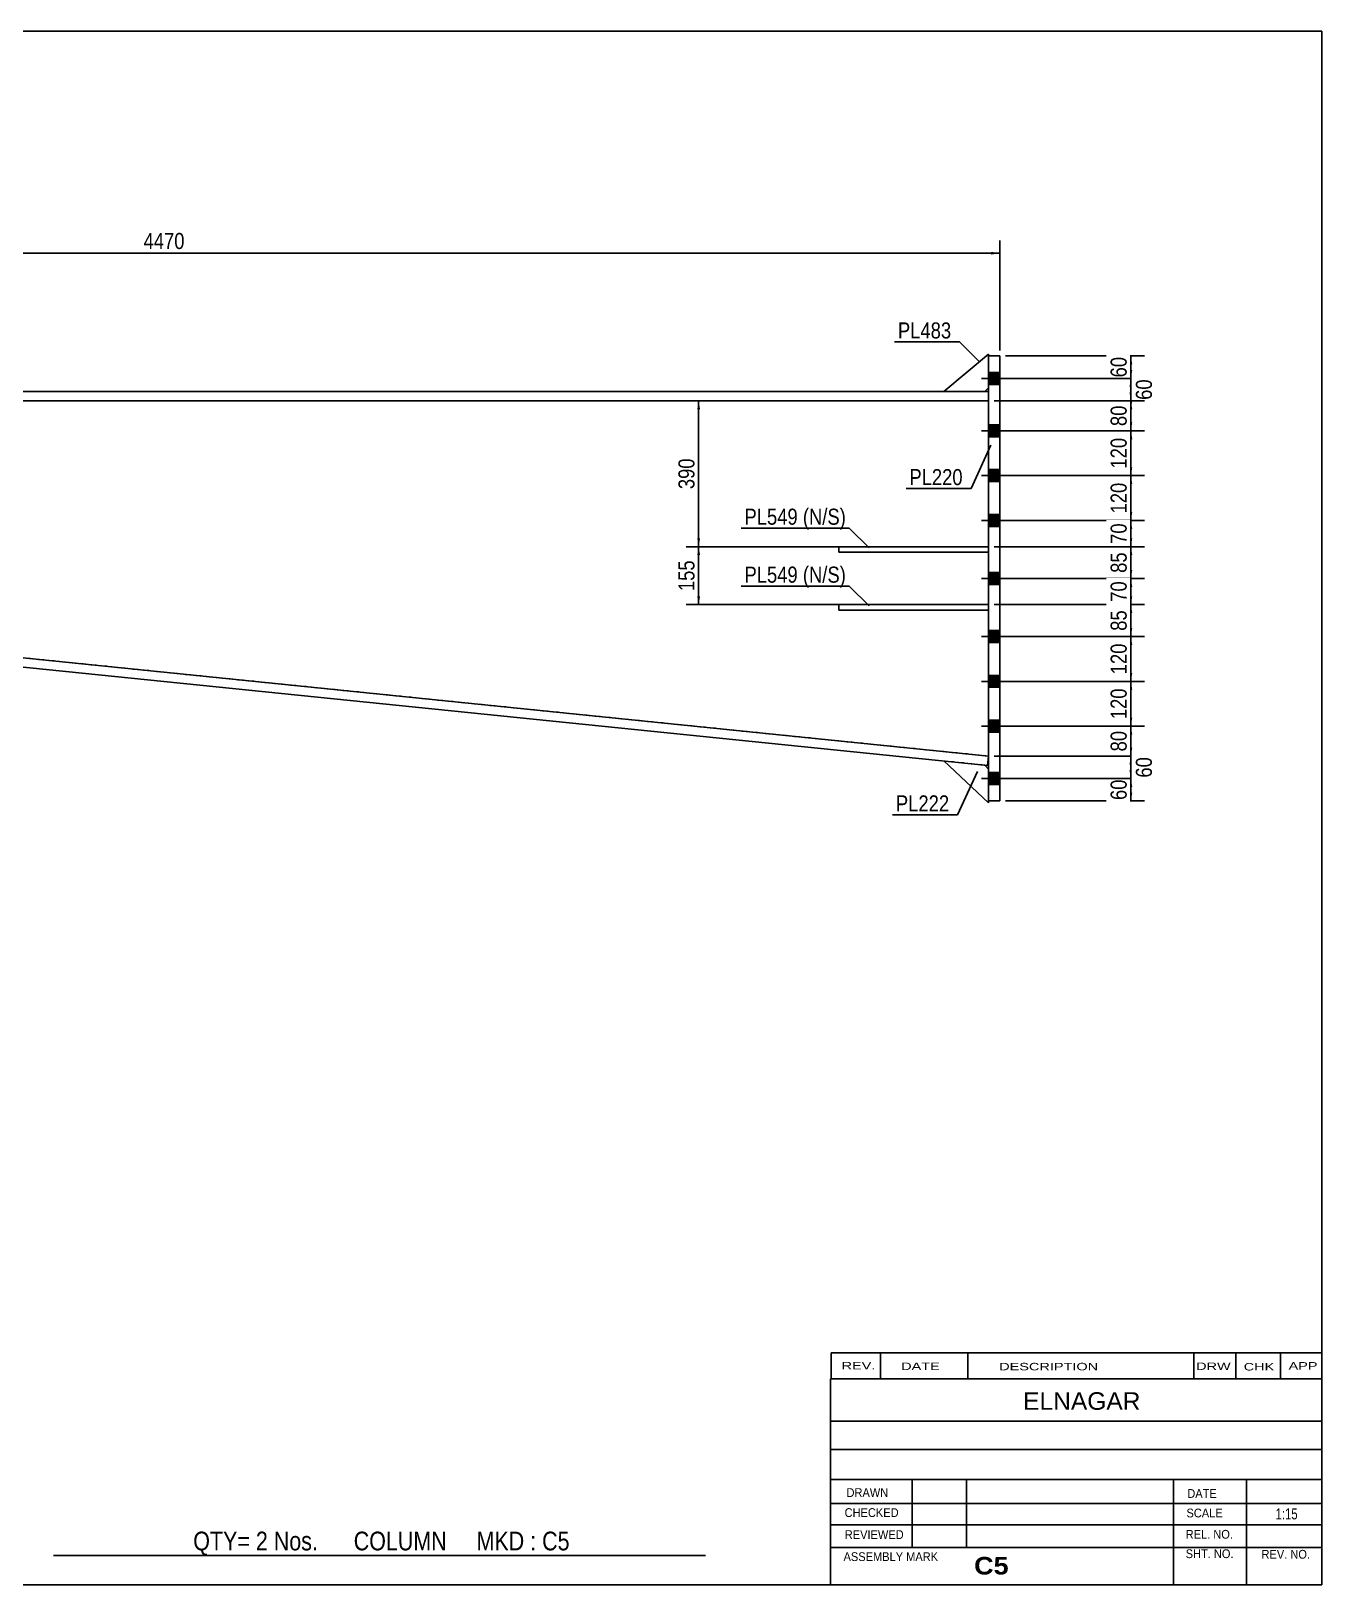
# Model space of a CAD drawing. Header units: millimetres. Extents: x -196 to 206, y -148 to 129.
# Drawn here: x -23.7 to 206.4, y -147.7 to 129.3 of the extents above; entities that cross this region are included whole.
import ezdxf

# ---------------------------------------------------------------- set-up
doc = ezdxf.new("R2010")
doc.units = ezdxf.units.MM
doc.linetypes.add('DXK_LINE_DOT1', pattern=[1.8814, 0.9407, -0.9407])
doc.styles.add('Arial', font='ARIAL.TTF', dxfattribs={"height": 0.2})
doc.styles.add('Arial Bold', font='ARIALBD.TTF', dxfattribs={"height": 0.2})
doc.styles.add('Arial Narrow', font='ARIALN.TTF', dxfattribs={"height": 0.2})

# ---------------------------------------------------------------- blocks, each defined once
blk = doc.blocks.new('Unknown-627312065-1209')
at = {"color": 5, "linetype": 'Continuous'}
for p, q in [((206.43, 129.25), (-193.57, 129.25)), ((-193.57, 129.25), (-193.57, -147.75)), ((206.43, -147.75), (206.43, 129.25)), ((-193.57, -147.75), (206.43, -147.75))]:
    blk.add_line(p, q, dxfattribs=at)
at = {"color": 174, "linetype": 'Continuous', "style": 'Arial'}
blk.add_text('Tekla structures', height=1.9102, rotation=90, dxfattribs=at).set_placement((-194.07, -147.25))
blk = doc.blocks.new('Part-627312065-1408 - 1261')
at = {"color": 2, "linetype": 'Continuous'}
for p, q in [((120.33, 36.33), (120.33, 37.33)), ((120.33, 37.33), (147, 37.33)), ((120.33, 36.33), (147, 36.33))]:
    blk.add_line(p, q, dxfattribs=at)
blk = doc.blocks.new('Part-627312065-1376 - 1261')
at = {"color": 7, "linetype": 'DXK_LINE_DOT1'}
for p, q in [((120.33, 26), (120.33, 27)), ((120.33, 27), (147, 27)), ((120.33, 26), (147, 26))]:
    blk.add_line(p, q, dxfattribs=at)
blk = doc.blocks.new('Part-627312065-1540 - 1261')
at = {"color": 2, "linetype": 'Continuous'}
for p, q in [((147, 71.33), (149, 71.33)), ((147, -8), (147, 71.33)), ((149, 71.33), (149, -8)), ((149, -8), (147, -8))]:
    blk.add_line(p, q, dxfattribs=at)
blk = doc.blocks.new('Part-627312065-1354 - 1261')
at = {"color": 7, "linetype": 'DXK_LINE_DOT1'}
for p, q in [((-147.67, 63.33), (-147.67, 30)), ((-147.67, 63.33), (147, 63.33)), ((147, 63.33), (147, 0)), ((147, 0), (-147.47, 29.98))]:
    blk.add_line(p, q, dxfattribs=at)
at = {"color": 2, "linetype": 'Continuous'}
blk.add_line((-147.67, 30), (-147.47, 29.98), dxfattribs=at)
blk = doc.blocks.new('Bolt-627312065-1338 - 1261')
at = {"linetype": 'Continuous'}
for points in [[(147, 68.4), (147, 66.27), (149, 66.27), (149, 68.4)], [(147, 68.4), (147, 66.27), (149, 66.27), (149, 68.4)], [(147, 59.07), (147, 56.93), (149, 56.93), (149, 59.07)], [(147, 59.07), (147, 56.93), (149, 56.93), (149, 59.07)], [(147, 51.07), (147, 48.93), (149, 48.93), (149, 51.07)], [(147, 51.07), (147, 48.93), (149, 48.93), (149, 51.07)], [(147, 43.07), (147, 40.93), (149, 40.93), (149, 43.07)], [(147, 43.07), (147, 40.93), (149, 40.93), (149, 43.07)], [(147, 32.73), (147, 30.6), (149, 30.6), (149, 32.73)], [(147, 32.73), (147, 30.6), (149, 30.6), (149, 32.73)], [(147, 22.4), (147, 20.27), (149, 20.27), (149, 22.4)], [(147, 22.4), (147, 20.27), (149, 20.27), (149, 22.4)], [(147, 14.4), (147, 12.27), (149, 12.27), (149, 14.4)], [(147, 14.4), (147, 12.27), (149, 12.27), (149, 14.4)], [(147, 6.4), (147, 4.27), (149, 4.27), (149, 6.4)], [(147, 6.4), (147, 4.27), (149, 4.27), (149, 6.4)], [(147, -2.93), (147, -5.07), (149, -5.07), (149, -2.93)], [(147, -2.93), (147, -5.07), (149, -5.07), (149, -2.93)]]:
    blk.add_hatch(color=3, dxfattribs=at).paths.add_polyline_path(points)
at = {"color": 3, "linetype": 'Continuous'}
for p, q in [((145.73, 67.33), (153.67, 67.33)), ((145.73, 67.33), (153.67, 67.33)), ((147, 68.4), (149, 68.4)), ((147, 68.4), (149, 68.4)), ((147, 66.27), (149, 66.27)), ((147, 66.27), (149, 66.27)), ((147, 59.07), (149, 59.07)), ((147, 59.07), (149, 59.07)), ((145.73, 58), (153.67, 58)), ((145.73, 58), (153.67, 58)), ((147, 56.93), (149, 56.93)), ((147, 56.93), (149, 56.93)), ((145.73, 50), (153.67, 50)), ((145.73, 50), (153.67, 50)), ((147, 51.07), (149, 51.07)), ((147, 51.07), (149, 51.07)), ((147, 48.93), (149, 48.93)), ((147, 48.93), (149, 48.93)), ((145.73, 42), (153.67, 42)), ((145.73, 42), (153.67, 42)), ((147, 43.07), (149, 43.07)), ((147, 43.07), (149, 43.07)), ((147, 40.93), (149, 40.93)), ((147, 40.93), (149, 40.93)), ((145.73, 31.67), (153.67, 31.67)), ((145.73, 31.67), (153.67, 31.67)), ((147, 32.73), (149, 32.73)), ((147, 32.73), (149, 32.73)), ((147, 30.6), (149, 30.6)), ((147, 30.6), (149, 30.6)), ((147, 22.4), (149, 22.4)), ((147, 22.4), (149, 22.4)), ((145.73, 21.33), (153.67, 21.33)), ((145.73, 21.33), (153.67, 21.33)), ((147, 20.27), (149, 20.27)), ((147, 20.27), (149, 20.27)), ((147, 14.4), (149, 14.4)), ((147, 14.4), (149, 14.4)), ((145.73, 13.33), (153.67, 13.33)), ((145.73, 13.33), (153.67, 13.33)), ((147, 12.27), (149, 12.27)), ((147, 12.27), (149, 12.27)), ((147, 6.4), (149, 6.4)), ((147, 6.4), (149, 6.4)), ((145.73, 5.33), (153.67, 5.33)), ((145.73, 5.33), (153.67, 5.33)), ((147, 4.27), (149, 4.27)), ((147, 4.27), (149, 4.27)), ((145.73, -4), (153.67, -4)), ((145.73, -4), (153.67, -4)), ((147, -2.93), (149, -2.93)), ((147, -2.93), (149, -2.93)), ((147, -5.07), (149, -5.07)), ((147, -5.07), (149, -5.07))]:
    blk.add_line(p, q, dxfattribs=at)
blk = doc.blocks.new('Part-627312065-1398 - 1261')
at = {"color": 2, "linetype": 'Continuous'}
for p, q in [((120.33, 26), (120.33, 27)), ((120.33, 27), (147, 27)), ((120.33, 26), (147, 26))]:
    blk.add_line(p, q, dxfattribs=at)
blk = doc.blocks.new('Part-627312065-1403 - 1261')
at = {"color": 7, "linetype": 'DXK_LINE_DOT1'}
for p, q in [((120.33, 36.33), (120.33, 37.33)), ((120.33, 37.33), (147, 37.33)), ((120.33, 36.33), (147, 36.33))]:
    blk.add_line(p, q, dxfattribs=at)
blk = doc.blocks.new('Part-627312065-1452 - 1261')
at = {"color": 2, "linetype": 'Continuous'}
for p, q in [((-147.47, 29.98), (-147.64, 28.32)), ((-147.64, 28.32), (146.83, -1.66)), ((-147.47, 29.98), (147, 0)), ((147, 0), (146.83, -1.66))]:
    blk.add_line(p, q, dxfattribs=at)
blk = doc.blocks.new('Part-627312065-1474 - 1261')
at = {"color": 2, "linetype": 'Continuous'}
for p, q in [((-147.67, 65), (-147.67, 63.33)), ((-147.67, 65), (147, 65)), ((147, 65), (147, 63.33)), ((-147.67, 63.33), (147, 63.33))]:
    blk.add_line(p, q, dxfattribs=at)
blk = doc.blocks.new('Part-627312065-1496 - 1261')
at = {"color": 2, "linetype": 'Continuous'}
for p, q in [((147, -8.34), (139.04, -0.86)), ((147, -2.34), (146.34, -1.61)), ((147, -8.34), (147, -8))]:
    blk.add_line(p, q, dxfattribs=at)
at = {"color": 7, "linetype": 'DXK_LINE_DOT1'}
for p, q in [((146.34, -1.61), (139.04, -0.86)), ((147, -8), (147, -2.34))]:
    blk.add_line(p, q, dxfattribs=at)
blk = doc.blocks.new('Part-627312065-1518 - 1261')
at = {"color": 2, "linetype": 'Continuous'}
for p, q in [((147, 71.67), (139, 65)), ((147, 71.67), (147, 71.33)), ((146.33, 65), (147, 65.67))]:
    blk.add_line(p, q, dxfattribs=at)
at = {"color": 7, "linetype": 'DXK_LINE_DOT1'}
for p, q in [((147, 65.67), (147, 71.33)), ((139, 65), (146.33, 65))]:
    blk.add_line(p, q, dxfattribs=at)
blk = doc.blocks.new('StraightDimension-627312065-5579 - 1261')
at = {"linetype": 'Continuous'}
for points in [[(172.12, -5.5), (172.37, -4), (172.62, -5.5)], [(172.62, -6.5), (172.37, -8), (172.12, -6.5)]]:
    blk.add_hatch(color=7, dxfattribs=at).paths.add_polyline_path(points)
at = {"color": 7, "linetype": 'Continuous'}
for p, q in [((148, -4), (174.77, -4)), ((172.37, -8), (172.37, -4)), ((150, -8), (174.77, -8))]:
    blk.add_line(p, q, dxfattribs=at)
at = {"color": 0}
blk.add_wipeout([(172.22, -3.57), (168.02, -3.57), (168.02, -8.43), (172.22, -8.43)], dxfattribs=at)
at = {"color": 3, "style": 'Arial Narrow'}
blk.add_text('60', height=2.863, rotation=90.0002, dxfattribs=at).set_placement((171.62, -7.83))
blk = doc.blocks.new('StraightDimension-627312065-5574 - 1261')
at = {"linetype": 'Continuous'}
for points in [[(172.12, 25.5), (172.37, 27), (172.62, 25.5)], [(172.62, 22.83), (172.37, 21.33), (172.12, 22.83)]]:
    blk.add_hatch(color=7, dxfattribs=at).paths.add_polyline_path(points)
at = {"color": 7, "linetype": 'Continuous'}
for p, q in [((148, 27), (174.77, 27)), ((172.37, 21.33), (172.37, 27)), ((148, 21.33), (174.77, 21.33))]:
    blk.add_line(p, q, dxfattribs=at)
at = {"color": 0}
blk.add_wipeout([(172.22, 26.59), (168.02, 26.59), (168.02, 21.74), (172.22, 21.74)], dxfattribs=at)
at = {"color": 3, "style": 'Arial Narrow'}
blk.add_text('85', height=2.863, rotation=90.0002, dxfattribs=at).set_placement((171.62, 22.34))
blk = doc.blocks.new('StraightDimension-627312065-5576 - 1261')
at = {"linetype": 'Continuous'}
for points in [[(172.12, 11.83), (172.37, 13.33), (172.62, 11.83)], [(172.62, 6.84), (172.37, 5.34), (172.12, 6.84)]]:
    blk.add_hatch(color=7, dxfattribs=at).paths.add_polyline_path(points)
at = {"color": 7, "linetype": 'Continuous'}
for p, q in [((148, 13.33), (174.77, 13.33)), ((172.37, 5.34), (172.37, 13.33)), ((148, 5.34), (174.77, 5.34))]:
    blk.add_line(p, q, dxfattribs=at)
at = {"color": 0}
blk.add_wipeout([(172.22, 12.68), (168.02, 12.68), (168.02, 5.99), (172.22, 5.99)], dxfattribs=at)
at = {"color": 3, "style": 'Arial Narrow'}
blk.add_text('120', height=2.863, rotation=90.0002, dxfattribs=at).set_placement((171.62, 6.59))
blk = doc.blocks.new('StraightDimension-627312065-5566 - 1261')
at = {"linetype": 'Continuous'}
for points in [[(172.12, 69.83), (172.37, 71.33), (172.62, 69.83)], [(172.62, 68.83), (172.37, 67.33), (172.12, 68.83)]]:
    blk.add_hatch(color=7, dxfattribs=at).paths.add_polyline_path(points)
at = {"color": 7, "linetype": 'Continuous'}
for p, q in [((150, 71.33), (174.77, 71.33)), ((172.37, 67.33), (172.37, 71.33)), ((148, 67.33), (174.77, 67.33))]:
    blk.add_line(p, q, dxfattribs=at)
at = {"color": 0}
blk.add_wipeout([(172.22, 71.76), (168.02, 71.76), (168.02, 66.91), (172.22, 66.91)], dxfattribs=at)
at = {"color": 3, "style": 'Arial Narrow'}
blk.add_text('60', height=2.863, rotation=90.0002, dxfattribs=at).set_placement((171.62, 67.51))
blk = doc.blocks.new('StraightDimension-627312065-5575 - 1261')
at = {"linetype": 'Continuous'}
for points in [[(172.12, 19.83), (172.37, 21.33), (172.62, 19.83)], [(172.62, 14.83), (172.37, 13.33), (172.12, 14.83)]]:
    blk.add_hatch(color=7, dxfattribs=at).paths.add_polyline_path(points)
at = {"color": 7, "linetype": 'Continuous'}
for p, q in [((148, 21.33), (174.77, 21.33)), ((172.37, 13.33), (172.37, 21.33)), ((148, 13.33), (174.77, 13.33))]:
    blk.add_line(p, q, dxfattribs=at)
at = {"color": 0}
blk.add_wipeout([(172.22, 20.68), (168.02, 20.68), (168.02, 13.99), (172.22, 13.99)], dxfattribs=at)
at = {"color": 3, "style": 'Arial Narrow'}
blk.add_text('120', height=2.863, rotation=90.0002, dxfattribs=at).set_placement((171.62, 14.59))
blk = doc.blocks.new('StraightDimension-627312065-5567 - 1261')
at = {"linetype": 'Continuous'}
for points in [[(172.12, 65.83), (172.37, 67.33), (172.62, 65.83)], [(172.62, 64.83), (172.37, 63.33), (172.12, 64.83)]]:
    blk.add_hatch(color=7, dxfattribs=at).paths.add_polyline_path(points)
at = {"color": 7, "linetype": 'Continuous'}
for p, q in [((148, 67.33), (174.62, 67.33)), ((172.37, 63.33), (172.37, 67.33)), ((148, 63.33), (174.62, 63.33))]:
    blk.add_line(p, q, dxfattribs=at)
at = {"color": 0}
blk.add_wipeout([(176.72, 67.76), (172.52, 67.76), (172.52, 62.91), (176.72, 62.91)], dxfattribs=at)
at = {"color": 3, "style": 'Arial Narrow'}
blk.add_text('60', height=2.863, rotation=90.0002, dxfattribs=at).set_placement((176.12, 63.51))
blk = doc.blocks.new('StraightDimension-627312065-5568 - 1261')
at = {"linetype": 'Continuous'}
for points in [[(172.12, 61.83), (172.37, 63.33), (172.62, 61.83)], [(172.62, 59.5), (172.37, 58), (172.12, 59.5)]]:
    blk.add_hatch(color=7, dxfattribs=at).paths.add_polyline_path(points)
at = {"color": 7, "linetype": 'Continuous'}
for p, q in [((148, 63.33), (174.77, 63.33)), ((172.37, 58), (172.37, 63.33)), ((148.67, 58), (174.77, 58))]:
    blk.add_line(p, q, dxfattribs=at)
at = {"color": 0}
blk.add_wipeout([(172.22, 63.09), (168.02, 63.09), (168.02, 58.24), (172.22, 58.24)], dxfattribs=at)
at = {"color": 3, "style": 'Arial Narrow'}
blk.add_text('80', height=2.863, rotation=90.0002, dxfattribs=at).set_placement((171.62, 58.84))
blk = doc.blocks.new('StraightDimension-627312065-5569 - 1261')
at = {"linetype": 'Continuous'}
for points in [[(172.12, 56.5), (172.37, 58), (172.62, 56.5)], [(172.62, 51.5), (172.37, 50), (172.12, 51.5)]]:
    blk.add_hatch(color=7, dxfattribs=at).paths.add_polyline_path(points)
at = {"color": 7, "linetype": 'Continuous'}
for p, q in [((148.67, 58), (174.77, 58)), ((172.37, 50), (172.37, 58)), ((148, 50), (174.77, 50))]:
    blk.add_line(p, q, dxfattribs=at)
at = {"color": 0}
blk.add_wipeout([(172.22, 57.34), (168.02, 57.34), (168.02, 50.66), (172.22, 50.66)], dxfattribs=at)
at = {"color": 3, "style": 'Arial Narrow'}
blk.add_text('120', height=2.863, rotation=90.0002, dxfattribs=at).set_placement((171.62, 51.26))
blk = doc.blocks.new('StraightDimension-627312065-5570 - 1261')
at = {"linetype": 'Continuous'}
for points in [[(172.12, 48.5), (172.37, 50), (172.62, 48.5)], [(172.62, 43.5), (172.37, 42), (172.12, 43.5)]]:
    blk.add_hatch(color=7, dxfattribs=at).paths.add_polyline_path(points)
at = {"color": 7, "linetype": 'Continuous'}
for p, q in [((148, 50), (174.77, 50)), ((172.37, 42), (172.37, 50)), ((148, 42), (174.77, 42))]:
    blk.add_line(p, q, dxfattribs=at)
at = {"color": 0}
blk.add_wipeout([(172.22, 49.34), (168.02, 49.34), (168.02, 42.66), (172.22, 42.66)], dxfattribs=at)
at = {"color": 3, "style": 'Arial Narrow'}
blk.add_text('120', height=2.863, rotation=90.0002, dxfattribs=at).set_placement((171.62, 43.26))
blk = doc.blocks.new('StraightDimension-627312065-5571 - 1261')
at = {"linetype": 'Continuous'}
for points in [[(172.12, 40.5), (172.37, 42), (172.62, 40.5)], [(172.62, 38.83), (172.37, 37.33), (172.12, 38.83)]]:
    blk.add_hatch(color=7, dxfattribs=at).paths.add_polyline_path(points)
at = {"color": 7, "linetype": 'Continuous'}
for p, q in [((148, 42), (174.77, 42)), ((172.37, 37.33), (172.37, 42)), ((148, 37.33), (174.77, 37.33))]:
    blk.add_line(p, q, dxfattribs=at)
at = {"color": 0}
blk.add_wipeout([(172.22, 42.09), (168.02, 42.09), (168.02, 37.24), (172.22, 37.24)], dxfattribs=at)
at = {"color": 3, "style": 'Arial Narrow'}
blk.add_text('70', height=2.863, rotation=90.0002, dxfattribs=at).set_placement((171.62, 37.84))
blk = doc.blocks.new('StraightDimension-627312065-5572 - 1261')
at = {"linetype": 'Continuous'}
for points in [[(172.12, 35.83), (172.37, 37.33), (172.62, 35.83)], [(172.62, 33.17), (172.37, 31.67), (172.12, 33.17)]]:
    blk.add_hatch(color=7, dxfattribs=at).paths.add_polyline_path(points)
at = {"color": 7, "linetype": 'Continuous'}
for p, q in [((148, 37.33), (174.77, 37.33)), ((172.37, 31.67), (172.37, 37.33)), ((148, 31.67), (174.77, 31.67))]:
    blk.add_line(p, q, dxfattribs=at)
at = {"color": 0}
blk.add_wipeout([(172.22, 36.93), (168.02, 36.93), (168.02, 32.07), (172.22, 32.07)], dxfattribs=at)
at = {"color": 3, "style": 'Arial Narrow'}
blk.add_text('85', height=2.863, rotation=90.0002, dxfattribs=at).set_placement((171.62, 32.67))
blk = doc.blocks.new('StraightDimension-627312065-5573 - 1261')
at = {"linetype": 'Continuous'}
for points in [[(172.12, 30.17), (172.37, 31.67), (172.62, 30.17)], [(172.62, 28.5), (172.37, 27), (172.12, 28.5)]]:
    blk.add_hatch(color=7, dxfattribs=at).paths.add_polyline_path(points)
at = {"color": 7, "linetype": 'Continuous'}
for p, q in [((148, 31.67), (174.77, 31.67)), ((172.37, 27), (172.37, 31.67)), ((148, 27), (174.77, 27))]:
    blk.add_line(p, q, dxfattribs=at)
at = {"color": 0}
blk.add_wipeout([(172.22, 31.76), (168.02, 31.76), (168.02, 26.91), (172.22, 26.91)], dxfattribs=at)
at = {"color": 3, "style": 'Arial Narrow'}
blk.add_text('70', height=2.863, rotation=90.0002, dxfattribs=at).set_placement((171.62, 27.51))
blk = doc.blocks.new('StraightDimension-627312065-5577 - 1261')
at = {"linetype": 'Continuous'}
for points in [[(172.12, 3.84), (172.37, 5.34), (172.62, 3.84)], [(172.62, 1.5), (172.37, 0), (172.12, 1.5)]]:
    blk.add_hatch(color=7, dxfattribs=at).paths.add_polyline_path(points)
at = {"color": 7, "linetype": 'Continuous'}
for p, q in [((148, 5.34), (174.77, 5.34)), ((172.37, 0), (172.37, 5.34)), ((148, 0), (174.77, 0))]:
    blk.add_line(p, q, dxfattribs=at)
at = {"color": 0}
blk.add_wipeout([(172.22, 5.1), (168.02, 5.1), (168.02, 0.24), (172.22, 0.24)], dxfattribs=at)
at = {"color": 3, "style": 'Arial Narrow'}
blk.add_text('80', height=2.863, rotation=90.0002, dxfattribs=at).set_placement((171.62, 0.84))
blk = doc.blocks.new('StraightDimension-627312065-5578 - 1261')
at = {"linetype": 'Continuous'}
for points in [[(172.12, -1.5), (172.37, 0), (172.62, -1.5)], [(172.62, -2.5), (172.37, -4), (172.12, -2.5)]]:
    blk.add_hatch(color=7, dxfattribs=at).paths.add_polyline_path(points)
at = {"color": 7, "linetype": 'Continuous'}
for p, q in [((148, 0), (174.62, 0)), ((172.37, -4), (172.37, 0)), ((148, -4), (174.62, -4))]:
    blk.add_line(p, q, dxfattribs=at)
at = {"color": 0}
blk.add_wipeout([(176.72, 0.43), (172.52, 0.43), (172.52, -4.43), (176.72, -4.43)], dxfattribs=at)
at = {"color": 3, "style": 'Arial Narrow'}
blk.add_text('60', height=2.863, rotation=90.0002, dxfattribs=at).set_placement((176.12, -3.83))
blk = doc.blocks.new('StraightDimension-627312065-5742 - 1261')
at = {"linetype": 'Continuous'}
for points in [[(-147.5, 89.4), (-149, 89.65), (-147.5, 89.9)], [(147.5, 89.9), (149, 89.65), (147.5, 89.4)]]:
    blk.add_hatch(color=7, dxfattribs=at).paths.add_polyline_path(points)
at = {"color": 7, "linetype": 'Continuous'}
for p, q in [((-149, 67), (-149, 91.9)), ((149, 72.33), (149, 91.9)), ((-149, 89.65), (149, 89.65))]:
    blk.add_line(p, q, dxfattribs=at)
at = {"color": 0}
blk.add_wipeout([(4.26, 89.8), (4.26, 94), (-4.26, 94), (-4.26, 89.8)], dxfattribs=at)
at = {"color": 3, "style": 'Arial Narrow'}
blk.add_text('4470', height=2.863, dxfattribs=at).set_placement((-3.66, 90.4))
blk = doc.blocks.new('StraightDimension-627312065-5769 - 1261')
at = {"linetype": 'Continuous'}
for points in [[(95.06, 61.83), (95.31, 63.33), (95.56, 61.83)], [(95.56, 38.83), (95.31, 37.33), (95.06, 38.83)]]:
    blk.add_hatch(color=7, dxfattribs=at).paths.add_polyline_path(points)
at = {"color": 7, "linetype": 'Continuous'}
for p, q in [((128.74, 63.33), (93.06, 63.33)), ((95.31, 37.33), (95.31, 63.33)), ((128.74, 37.33), (93.06, 37.33))]:
    blk.add_line(p, q, dxfattribs=at)
at = {"color": 0}
blk.add_wipeout([(95.16, 53.68), (90.96, 53.68), (90.96, 46.99), (95.16, 46.99)], dxfattribs=at)
at = {"color": 3, "style": 'Arial Narrow'}
blk.add_text('390', height=2.863, rotation=90.0002, dxfattribs=at).set_placement((94.56, 47.59))
blk = doc.blocks.new('StraightDimension-627312065-5770 - 1261')
at = {"linetype": 'Continuous'}
for points in [[(95.06, 35.83), (95.31, 37.33), (95.56, 35.83)], [(95.56, 28.5), (95.31, 27), (95.06, 28.5)]]:
    blk.add_hatch(color=7, dxfattribs=at).paths.add_polyline_path(points)
at = {"color": 7, "linetype": 'Continuous'}
for p, q in [((128.74, 37.33), (93.06, 37.33)), ((95.31, 27), (95.31, 37.33)), ((128.86, 27), (93.06, 27))]:
    blk.add_line(p, q, dxfattribs=at)
at = {"color": 0}
blk.add_wipeout([(95.16, 35.51), (90.96, 35.51), (90.96, 28.82), (95.16, 28.82)], dxfattribs=at)
at = {"color": 3, "style": 'Arial Narrow'}
blk.add_text('155', height=2.863, rotation=90.0002, dxfattribs=at).set_placement((94.56, 29.42))
blk = doc.blocks.new('CBS_NAME_BLOG-627312065-6430')
at = {"color": 7, "linetype": 'Continuous'}
for p, q in [((118.84, -111), (206.36, -111)), ((118.84, -147.71), (118.84, -111)), ((118.84, -118.53), (206.36, -118.53)), ((118.91, -123.59), (206.43, -123.59)), ((118.84, -128.96), (206.36, -128.96)), ((133.36, -141.06), (133.36, -128.97)), ((143.05, -141.04), (143.05, -128.97)), ((179.96, -147.71), (179.96, -128.97)), ((193.01, -147.71), (193.01, -128.96)), ((118.85, -133.26), (206.43, -133.24)), ((118.84, -137.01), (206.36, -137.01)), ((118.84, -141.05), (206.36, -141.05)), ((118.84, -147.75), (206.43, -147.75))]:
    blk.add_line(p, q, dxfattribs=at)
at = {"color": 3, "linetype": 'Continuous', "style": 'Arial'}
blk.add_text('ELNAGAR', height=3.133, dxfattribs=at).set_placement((153.16, -116.53))
at = {"color": 3, "linetype": 'Continuous'}
for s, height, style, width, p in [('DRAWN', 1.566, 'Arial', 0.9, (121.67, -132.07)), ('DATE', 1.566, 'Arial', 0.9, (182.43, -132.23)), ('CHECKED', 1.566, 'Arial', 0.9, (121.33, -135.64)), ('SCALE', 1.566, 'Arial', 0.9, (182.28, -135.71)), ('1:15', 1.957, 'Arial Narrow', 0.9, (198.17, -136.06)), ('REVIEWED', 1.566, 'Arial', 0.9, (121.36, -139.56)), ('REL. NO.', 1.566, 'Arial', 0.9, (182.14, -139.51)), ('ASSEMBLY MARK', 1.5663, 'Arial', 0.9, (121.14, -143.49)), ('C5', 3.131, 'Arial Bold', 1.1, (144.42, -145.89)), ('SHT. NO.', 1.566, 'Arial', 0.9, (182.14, -142.97)), ('REV. NO.', 1.566, 'Arial', 0.9, (195.66, -143.07))]:
    blk.add_text(s, height=height, dxfattribs=dict(at, style=style, width=width)).set_placement(p)
blk = doc.blocks.new('CBS_CALLOFF-627312065-6429')
at = {"color": 7, "linetype": 'Continuous'}
blk.add_line((-19.69, -142.48), (96.54, -142.5), dxfattribs=at)
at = {"color": 3, "linetype": 'Continuous', "style": 'Arial Narrow'}
blk.add_text('QTY= 2 Nos.      COLUMN     MKD : C5', height=3.3405, dxfattribs=at).set_placement((5.2, -141.59))
blk = doc.blocks.new('CBS_REVISION-627312065-6431')
at = {"color": 7, "linetype": 'Continuous'}
for p, q in [((118.92, -106.37), (206.42, -106.37)), ((118.92, -106.37), (118.92, -111)), ((127.72, -106.37), (127.72, -111)), ((143.32, -106.37), (143.32, -110.93)), ((183.57, -106.37), (183.57, -111)), ((191.11, -106.37), (191.11, -111)), ((199.06, -106.37), (199.06, -111)), ((118.92, -111), (206.42, -111))]:
    blk.add_line(p, q, dxfattribs=at)
at = {"color": 7, "style": 'Arial Narrow', "width": 1.7}
for s, height, p in [('REV.', 1.326, (120.79, -109.32)), ('DATE', 1.326, (131.41, -109.44)), ('DESCRIPTION', 1.3257, (148.89, -109.49)), ('DRW', 1.326, (184, -109.43)), ('CHK', 1.326, (192.49, -109.52)), ('APP', 1.326, (200.49, -109.36))]:
    blk.add_text(s, height=height, dxfattribs=at).set_placement(p)
blk = doc.blocks.new('Mark-627312065-3938 - 1261')
at = {"color": 7, "linetype": 'Continuous'}
blk.add_line((145.38, 70.31), (141.84, 73.85), dxfattribs=at)
at = {"color": 0}
blk.add_wipeout([(140.34, 74.45), (140.34, 77.45), (130.84, 77.45), (130.84, 74.45)], dxfattribs=at)
blk.add_wipeout([(140.34, 74.45), (140.34, 77.45), (130.84, 77.45), (130.84, 74.45)], dxfattribs=at)
at = {"color": 7, "linetype": 'Continuous'}
blk.add_line((130.24, 73.85), (141.84, 73.85), dxfattribs=at)
at = {"color": 3, "style": 'Arial Narrow'}
blk.add_text('PL483', height=2.863, dxfattribs=at).set_placement((130.84, 74.45))
blk = doc.blocks.new('Mark-627312065-3920 - 1261')
at = {"color": 0}
blk.add_wipeout([(112.99, 30.92), (112.99, 33.92), (103.48, 33.92), (103.48, 30.92)], dxfattribs=at)
blk.add_wipeout([(112.99, 30.92), (112.99, 33.92), (103.48, 33.92), (103.48, 30.92)], dxfattribs=at)
blk.add_wipeout([(121.55, 30.92), (121.55, 33.92), (113.89, 33.92), (113.89, 30.92)], dxfattribs=at)
blk.add_wipeout([(121.55, 30.92), (121.55, 33.92), (113.89, 33.92), (113.89, 30.92)], dxfattribs=at)
at = {"color": 7, "linetype": 'Continuous'}
for p in [(102.88, 30.32), (125.69, 26.78)]:
    blk.add_line(p, (122.15, 30.32), dxfattribs=at)
at = {"color": 3, "style": 'Arial Narrow'}
for s, p in [('PL549', (103.48, 30.92)), ('(N/', (113.89, 30.92)), ('S)', (118.27, 30.92))]:
    blk.add_text(s, height=2.863, dxfattribs=at).set_placement(p)
blk = doc.blocks.new('Mark-627312065-3923 - 1261')
at = {"color": 0}
blk.add_wipeout([(112.99, 41.25), (112.99, 44.25), (103.48, 44.25), (103.48, 41.25)], dxfattribs=at)
blk.add_wipeout([(112.99, 41.25), (112.99, 44.25), (103.48, 44.25), (103.48, 41.25)], dxfattribs=at)
blk.add_wipeout([(121.55, 41.25), (121.55, 44.25), (113.89, 44.25), (113.89, 41.25)], dxfattribs=at)
blk.add_wipeout([(121.55, 41.25), (121.55, 44.25), (113.89, 44.25), (113.89, 41.25)], dxfattribs=at)
at = {"color": 7, "linetype": 'Continuous'}
for p in [(102.88, 40.65), (125.69, 37.11)]:
    blk.add_line(p, (122.15, 40.65), dxfattribs=at)
at = {"color": 3, "style": 'Arial Narrow'}
for s, p in [('PL549', (103.48, 41.25)), ('(N/', (113.89, 41.25)), ('S)', (118.27, 41.25))]:
    blk.add_text(s, height=2.863, dxfattribs=at).set_placement(p)
blk = doc.blocks.new('Mark-627312065-3935 - 1261')
at = {"color": 7, "linetype": 'Continuous'}
blk.add_line((145.02, -2.73), (141.48, -10.46), dxfattribs=at)
at = {"color": 0}
blk.add_wipeout([(139.98, -9.86), (139.98, -6.86), (130.48, -6.86), (130.48, -9.86)], dxfattribs=at)
blk.add_wipeout([(139.98, -9.86), (139.98, -6.86), (130.48, -6.86), (130.48, -9.86)], dxfattribs=at)
at = {"color": 7, "linetype": 'Continuous'}
blk.add_line((129.88, -10.46), (141.48, -10.46), dxfattribs=at)
at = {"color": 3, "style": 'Arial Narrow'}
blk.add_text('PL222', height=2.863, dxfattribs=at).set_placement((130.48, -9.86))
blk = doc.blocks.new('Mark-627312065-3941 - 1261')
at = {"color": 7, "linetype": 'Continuous'}
blk.add_line((147.42, 55.45), (143.88, 47.71), dxfattribs=at)
at = {"color": 0}
blk.add_wipeout([(142.38, 48.31), (142.38, 51.31), (132.88, 51.31), (132.88, 48.31)], dxfattribs=at)
blk.add_wipeout([(142.38, 48.31), (142.38, 51.31), (132.88, 51.31), (132.88, 48.31)], dxfattribs=at)
at = {"color": 7, "linetype": 'Continuous'}
blk.add_line((132.28, 47.71), (143.88, 47.71), dxfattribs=at)
at = {"color": 3, "style": 'Arial Narrow'}
blk.add_text('PL220', height=2.863, dxfattribs=at).set_placement((132.88, 48.31))

msp = doc.modelspace()

# ---------------------------------------------------------------- block references
for name in ['Unknown-627312065-1209', 'Part-627312065-1518 - 1261', 'Part-627312065-1540 - 1261', 'Bolt-627312065-1338 - 1261', 'Part-627312065-1474 - 1261', 'Part-627312065-1354 - 1261', 'Part-627312065-1408 - 1261', 'Part-627312065-1403 - 1261', 'Part-627312065-1452 - 1261', 'Part-627312065-1376 - 1261', 'Part-627312065-1398 - 1261', 'Part-627312065-1496 - 1261', 'CBS_REVISION-627312065-6431', 'CBS_NAME_BLOG-627312065-6430', 'CBS_CALLOFF-627312065-6429']:
    msp.add_blockref(name, (0, 0))

# ---------------------------------------------------------------- next in the draw order: block references
for name in ['StraightDimension-627312065-5566 - 1261', 'StraightDimension-627312065-5769 - 1261', 'StraightDimension-627312065-5574 - 1261', 'StraightDimension-627312065-5576 - 1261', 'Mark-627312065-3935 - 1261', 'StraightDimension-627312065-5579 - 1261']:
    msp.add_blockref(name, (0, 0))

# ---------------------------------------------------------------- next in the draw order: block references
for name in ['StraightDimension-627312065-5567 - 1261', 'StraightDimension-627312065-5770 - 1261', 'StraightDimension-627312065-5575 - 1261', 'StraightDimension-627312065-5577 - 1261']:
    msp.add_blockref(name, (0, 0))

# ---------------------------------------------------------------- next in the draw order: block references
for name in ['StraightDimension-627312065-5742 - 1261', 'StraightDimension-627312065-5568 - 1261', 'Mark-627312065-3923 - 1261', 'Mark-627312065-3920 - 1261', 'StraightDimension-627312065-5578 - 1261']:
    msp.add_blockref(name, (0, 0))

# ---------------------------------------------------------------- next in the draw order: block references
for name in ['Mark-627312065-3938 - 1261', 'StraightDimension-627312065-5569 - 1261']:
    msp.add_blockref(name, (0, 0))

# ---------------------------------------------------------------- next in the draw order: block references
msp.add_blockref('StraightDimension-627312065-5570 - 1261', (0, 0))

# ---------------------------------------------------------------- next in the draw order: block references
for name in ['Mark-627312065-3941 - 1261', 'StraightDimension-627312065-5571 - 1261']:
    msp.add_blockref(name, (0, 0))

# ---------------------------------------------------------------- next in the draw order: block references
msp.add_blockref('StraightDimension-627312065-5572 - 1261', (0, 0))

# ---------------------------------------------------------------- next in the draw order: block references
msp.add_blockref('StraightDimension-627312065-5573 - 1261', (0, 0))

doc.saveas('drawing.dxf')
